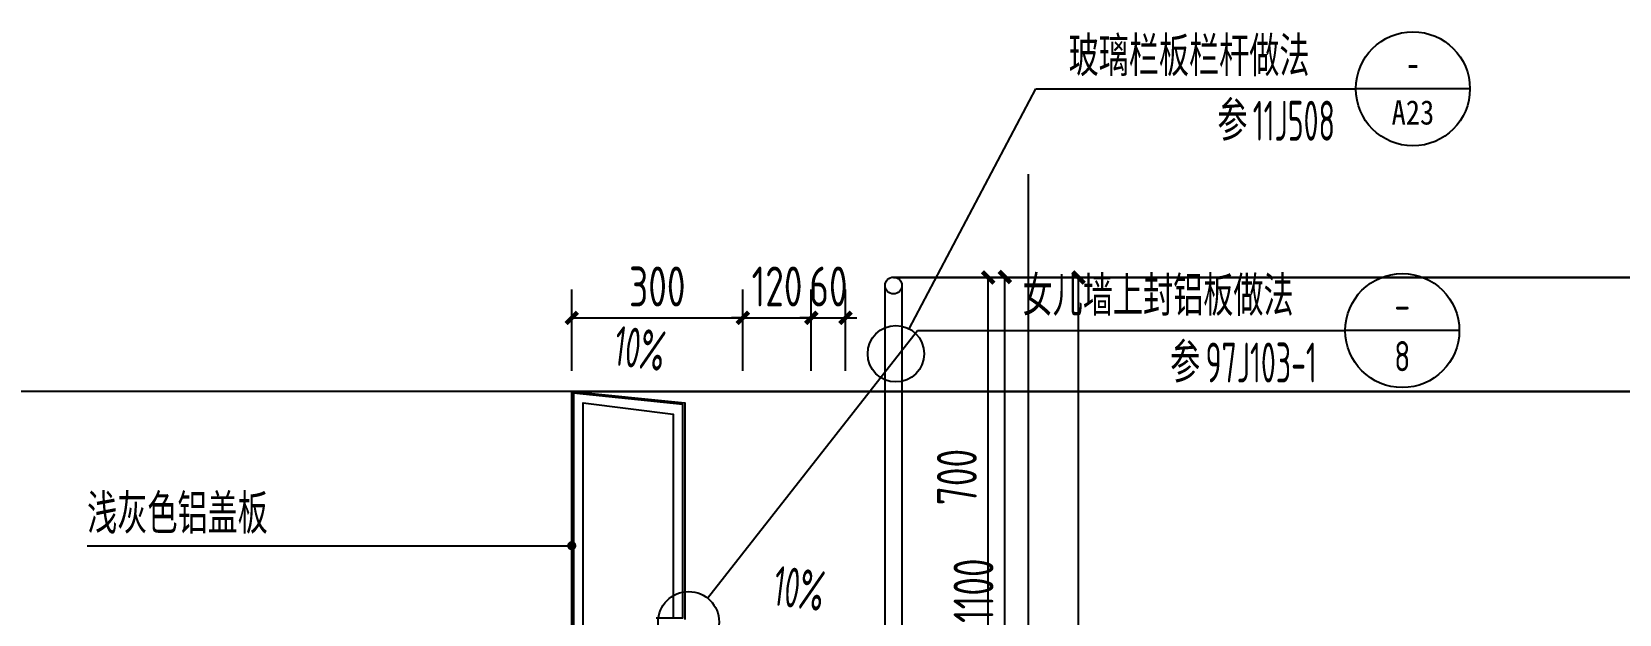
# Model space of a CAD drawing. Extents: x 198753 to 882193, y -399300 to 132460.
# Drawn here: x 374801 to 377585, y -64036 to -63014 of the extents above; entities that cross this region are included whole.
import ezdxf
from ezdxf.enums import TextEntityAlignment as Align

# ---------------------------------------------------------------- set-up
doc = ezdxf.new("R2010")
doc.units = 0
doc.header["$LTSCALE"] = 1000
doc.header["$MEASUREMENT"] = 0
doc.linetypes.add('DOTE', pattern=[2.42, 2, -0.2, 0.02, -0.2])
for name, color, linetype in [('00-图签', 7, 'Continuous'), ('01-标注_尺寸', 124, 'Continuous'), ('01-标注_符号', 200, 'Continuous'), ('02-TEXT_标注', 130, 'Continuous'), ('A-D-金属剖线', 200, 'Continuous'), ('A-D-金属看线', 205, 'Continuous'), ('A-E_栏杆', 232, 'Continuous'), ('A_AXIS-轴线', 36, 'DOTE'), ('钢龙骨', 173, 'Continuous')]:
    doc.layers.add(name, color=color, linetype=linetype)
doc.layers.add('04-不打印_辅助线', color=165, linetype='Continuous', plot=False)
doc.styles.add('_TCH_DIM', font='ROS1', dxfattribs={"width": 0.8, "bigfont": 'JD'})
doc.styles.add('_TCH_DIM_T3', font='ROS1', dxfattribs={"width": 0.8, "bigfont": 'JD'})
doc.styles.add('_TCH_LABEL', font='STXIHEI.TTF', dxfattribs={"width": 0.75})
doc.dimstyles.new('_TCH_ARCH&&20', dxfattribs={"dimtxt": 70, "dimasz": 20, "dimexe": 50, "dimexo": 60, "dimgap": 20, "dimtad": 1, "dimdec": 0, "dimzin": 0, "dimdsep": 46, "dimtxsty": '_TCH_DIM_T3', "dimblk": 'ARCHTICK', "dimcen": 0.09, "dimclrt": 4, "dimazin": 2, "dimtfac": 1, "dimtdec": 0, "dimtix": 1, "dimtmove": 2, "dimatfit": 3, "dimfxl": 0, "dimtolj": 1, "dimtzin": 0, "dimarcsym": 0})

# ---------------------------------------------------------------- blocks, each defined once
blk = doc.blocks.new('_ArchTick')
at = {"color": 0, "linetype": 'ByBlock', "const_width": 0.4}
blk.add_lwpolyline([(-0.5, -0.5), (0.5, 0.5)], dxfattribs=at)
blk = doc.blocks.new('*D2167')
at = {"layer": '01-标注_尺寸', "color": 0, "lineweight": -2, "transparency": 16777216}
for p, q in [((203.3, 940.8), (389.4, 940.8)), ((339.4, -159.2), (339.4, 940.8)), ((203.3, -159.2), (389.4, -159.2))]:
    blk.add_line(p, q, dxfattribs=at)
at = {"layer": 'Defpoints', "color": 0, "transparency": 16777216}
for p in [(143.3, 940.8), (339.4, 940.8), (143.3, -159.2)]:
    blk.add_point(p, dxfattribs=at)
at = {"layer": '01-标注_尺寸', "color": 0, "lineweight": -2, "transparency": 16777216, "xscale": 20, "yscale": 20, "zscale": 20}
for p, rotation in [((339.4, 940.8), 90), ((339.4, -159.2), 270)]:
    blk.add_blockref('_ArchTick', p, dxfattribs=dict(at, rotation=rotation))
at = {"layer": '01-标注_尺寸', "color": 4, "transparency": 16777216, "insert": (284.4, 390.8), "char_height": 70, "attachment_point": 5, "rotation": 90, "style": '_TCH_DIM_T3'}
blk.add_mtext('\\A1;1100', dxfattribs=at)
blk = doc.blocks.new('*D2119')
at = {"layer": '01-标注_尺寸', "color": 0, "lineweight": -2, "transparency": 16777216}
for p, q in [((-300, 486.4), (-300, 629)), ((0, 486.4), (0, 629)), ((-300, 579), (0, 579))]:
    blk.add_line(p, q, dxfattribs=at)
at = {"layer": 'Defpoints', "color": 0, "transparency": 16777216}
for p in [(0, 579), (-300, 426.4), (0, 426.4)]:
    blk.add_point(p, dxfattribs=at)
at = {"layer": '01-标注_尺寸', "color": 0, "lineweight": -2, "transparency": 16777216, "xscale": 20, "yscale": 20, "zscale": 20, "rotation": 180}
blk.add_blockref('_ArchTick', (-300, 579), dxfattribs=at)
at = {"layer": '01-标注_尺寸', "color": 0, "lineweight": -2, "transparency": 16777216, "xscale": 20, "yscale": 20, "zscale": 20}
blk.add_blockref('_ArchTick', (0, 579), dxfattribs=at)
at = {"layer": '01-标注_尺寸', "color": 4, "transparency": 16777216, "insert": (-150, 634), "char_height": 70, "attachment_point": 5, "style": '_TCH_DIM_T3'}
blk.add_mtext('\\A1;300', dxfattribs=at)
blk = doc.blocks.new('*D2120')
at = {"layer": '01-标注_尺寸', "color": 0, "lineweight": -2, "transparency": 16777216}
for p, q in [((0, 486.4), (0, 629)), ((120, 486.4), (120, 629)), ((0, 579), (-20, 579)), ((0, 579), (120, 579)), ((120, 579), (140, 579))]:
    blk.add_line(p, q, dxfattribs=at)
at = {"layer": 'Defpoints', "color": 0, "transparency": 16777216}
for p in [(120, 579), (0, 426.4), (120, 426.4)]:
    blk.add_point(p, dxfattribs=at)
at = {"layer": '01-标注_尺寸', "color": 0, "lineweight": -2, "transparency": 16777216, "xscale": 20, "yscale": 20, "zscale": 20}
blk.add_blockref('_ArchTick', (0, 579), dxfattribs=at)
at = {"layer": '01-标注_尺寸', "color": 0, "lineweight": -2, "transparency": 16777216, "xscale": 20, "yscale": 20, "zscale": 20, "rotation": 180}
blk.add_blockref('_ArchTick', (120, 579), dxfattribs=at)
at = {"layer": '01-标注_尺寸', "color": 4, "transparency": 16777216, "insert": (60, 634), "char_height": 70, "attachment_point": 5, "style": '_TCH_DIM_T3'}
blk.add_mtext('\\A1;120', dxfattribs=at)
blk = doc.blocks.new('*D2121')
at = {"layer": '01-标注_尺寸', "color": 0, "lineweight": -2, "transparency": 16777216}
for p, q in [((120, 486.4), (120, 629)), ((180, 486.4), (180, 629)), ((120, 579), (100, 579)), ((120, 579), (180, 579)), ((180, 579), (200, 579))]:
    blk.add_line(p, q, dxfattribs=at)
at = {"layer": 'Defpoints', "color": 0, "transparency": 16777216}
for p in [(180, 579), (120, 426.4), (180, 426.4)]:
    blk.add_point(p, dxfattribs=at)
at = {"layer": '01-标注_尺寸', "color": 0, "lineweight": -2, "transparency": 16777216, "xscale": 20, "yscale": 20, "zscale": 20}
blk.add_blockref('_ArchTick', (120, 579), dxfattribs=at)
at = {"layer": '01-标注_尺寸', "color": 0, "lineweight": -2, "transparency": 16777216, "xscale": 20, "yscale": 20, "zscale": 20, "rotation": 180}
blk.add_blockref('_ArchTick', (180, 579), dxfattribs=at)
at = {"layer": '01-标注_尺寸', "color": 4, "transparency": 16777216, "insert": (150, 634), "char_height": 70, "attachment_point": 5, "style": '_TCH_DIM_T3'}
blk.add_mtext('\\A1;60', dxfattribs=at)
blk = doc.blocks.new('*D1589')
at = {"layer": '01-标注_尺寸', "color": 0, "lineweight": -2, "transparency": 16777216}
for p, q in [((376342.8, -63445.1), (376528, -63445.1)), ((376478, -64144.9), (376478, -63445.1)), ((376342.8, -64144.9), (376528, -64144.9))]:
    blk.add_line(p, q, dxfattribs=at)
at = {"layer": 'Defpoints', "color": 0, "transparency": 16777216}
for p in [(376282.8, -63445.1), (376478, -63445.1), (376282.8, -64144.9)]:
    blk.add_point(p, dxfattribs=at)
at = {"layer": '01-标注_尺寸', "color": 0, "lineweight": -2, "transparency": 16777216, "xscale": 20, "yscale": 20, "zscale": 20}
for p, rotation in [((376478, -63445.1), 90), ((376478, -64144.9), 270)]:
    blk.add_blockref('_ArchTick', p, dxfattribs=dict(at, rotation=rotation))
at = {"layer": '01-标注_尺寸', "color": 4, "transparency": 16777216, "insert": (376423, -63795), "char_height": 70, "attachment_point": 5, "rotation": 90, "style": '_TCH_DIM_T3'}
blk.add_mtext('\\A1;700', dxfattribs=at)
blk = doc.blocks.new('*D1752')
at = {"layer": '01-标注_尺寸', "color": 0, "lineweight": -2, "transparency": 16777216}
for p, q in [((376556.6, -63445.1), (376686.4, -63445.1)), ((376636.4, -64944.9), (376636.4, -63445.1)), ((376556.6, -64944.9), (376686.4, -64944.9))]:
    blk.add_line(p, q, dxfattribs=at)
at = {"layer": 'Defpoints', "color": 0, "transparency": 16777216}
for p in [(376496.6, -63445.1), (376636.4, -63445.1), (376496.6, -64944.9)]:
    blk.add_point(p, dxfattribs=at)
at = {"layer": '01-标注_尺寸', "color": 0, "lineweight": -2, "transparency": 16777216, "xscale": 20, "yscale": 20, "zscale": 20}
for p, rotation in [((376636.4, -63445.1), 90), ((376636.4, -64944.9), 270)]:
    blk.add_blockref('_ArchTick', p, dxfattribs=dict(at, rotation=rotation))
at = {"layer": '01-标注_尺寸', "color": 4, "transparency": 16777216, "insert": (376581.4, -64195), "char_height": 70, "attachment_point": 5, "rotation": 90, "style": '_TCH_DIM_T3'}
blk.add_mtext('\\A1;1500', dxfattribs=at)
blk = doc.blocks.new('*U319')
at = {"layer": '01-标注_符号'}
for p, q in [((171.5, 850.1), (393.4, 1270.8)), ((393.4, 1270.8), (954.9, 1270.8)), ((1154.9, 1270.8), (954.9, 1270.8))]:
    blk.add_line(p, q, dxfattribs=at)
for centre, radius in [((1054.9, 1270.8), 100), ((148.4, 806.3), 49.5)]:
    blk.add_circle(centre, radius, dxfattribs=at)
at = {"layer": 'A-E_栏杆'}
blk.add_line((144.1, 940.8), (4615, 940.8), dxfattribs=at)
for points in [[(6.7, 165.3), (99.3, 165.3, 0.414214), (129.3, 195.3), (129.3, 926)], [(158.9, 925.9), (158.9, 194.7, -0.414214), (98.9, 134.7), (6.7, 134.7)]]:
    blk.add_lwpolyline(points, format="xyb", dxfattribs=at)
blk.add_circle((144.1, 926), 14.8, dxfattribs=at)
at = {"layer": '02-TEXT_标注', "style": '_TCH_DIM'}
for s, height, width, p in [('玻璃栏板栏杆做法', 69.46, 0.8, (451.2, 1292.9)), ('参', 69.5, 0.8, (712, 1179.8)), ('11J508', 70, 0.64, (774.1, 1179.8))]:
    blk.add_text(s, height=height, dxfattribs=dict(at, width=width)).set_placement(p)
at = {"layer": '02-TEXT_标注', "style": '_TCH_LABEL'}
for s, height, width, p, p2 in [('-', 53.2, 1.491848, (1041.7, 1289.2), (1068.1, 1289.2)), ('A23', 42.68, 0.94371, (1017.5, 1208.1), (1092.3, 1208.1))]:
    blk.add_text(s, height=height, dxfattribs=dict(at, width=width)).set_placement(p, p2, align=Align.FIT)
at = {"layer": '01-标注_尺寸'}
dim = blk.add_aligned_dim(p1=(143.3, -159.2), p2=(143.3, 940.8), distance=-196, dimstyle='_TCH_ARCH&&20', dxfattribs=at)
dim.commit()
dim.dimension.update_dxf_attribs({"geometry": '*D2167', "text_midpoint": (284.4, 390.8)})
blk = doc.blocks.new('*U172')
at = {"layer": '01-标注_符号'}
for p, q in [((-62.1, 87.7), (306.1, 556.7)), ((306.1, 556.7), (1056.4, 556.7)), ((1256.4, 556.7), (1056.4, 556.7))]:
    blk.add_line(p, q, dxfattribs=at)
for points in [[(-285.2, 482, 0, 0, 0), (-155.2, 465.9, 16, 0, 0), (-95.7, 458.5, 0, 0, 0)], [(-5.9, 61.2, 0, 0, 0), (124.1, 45.1, 16, 0, 0), (183.6, 37.7, 0, 0, 0)]]:
    blk.add_lwpolyline(points, format="xyseb", dxfattribs=at)
blk.add_lwpolyline([(-1149.7, 179.5), (-300, 179.5)], dxfattribs=at)
at = {"layer": '01-标注_符号', "const_width": 8}
blk.add_lwpolyline([(-304, 179.5, 1), (-296, 179.5, 1)], format="xyb", close=True, dxfattribs=at)
at = {"layer": '01-标注_符号'}
for centre, radius in [((1156.4, 556.7), 100), ((-95.1, 45.6), 53.5)]:
    blk.add_circle(centre, radius, dxfattribs=at)
at = {"layer": 'A-D-金属剖线'}
for points in [[(-300, 25.2), (-300, 450), (-102, 430), (-102, 50.2)], [(-152, 53.2), (-105, 53.2), (-105, 427), (-297, 447), (-297, 25.2), (-300, 25.2)], [(-280, 25), (-280, 430), (-122, 410), (-122, 53.2)]]:
    blk.add_lwpolyline(points, dxfattribs=at)
at = {"layer": 'A-D-金属看线'}
blk.add_line((-300, 450), (2484.2, 450), dxfattribs=at)
at = {"layer": '钢龙骨'}
blk.add_lwpolyline([(-102, 414.3), (-102, 50.2)], dxfattribs=at)
at = {"layer": '02-TEXT_标注', "style": '_TCH_DIM'}
for s, height, width, p in [('女儿墙上封铝板做法', 69.46, 0.8, (490.6, 582.5)), ('参', 69.5, 0.8, (749.3, 465.7)), ('97J103-1', 70, 0.64, (811.4, 465.7)), ('浅灰色铝盖板', 69.46, 0.8, (-1149.7, 200.5))]:
    blk.add_text(s, height=height, dxfattribs=dict(at, width=width)).set_placement(p)
for s, p, p2 in [('-', (1142.2, 575.1), (1170.5, 575.1)), ('8', (1142.2, 485.3), (1170.5, 485.3))]:
    blk.add_text(s, height=53, dxfattribs=at).set_placement(p, p2, align=Align.FIT)
at = {"layer": '02-TEXT_标注', "style": '_TCH_DIM', "width": 0.64}
for p in [(-228.6, 496.1), (50.7, 75.3)]:
    blk.add_text('10%', height=70, rotation=352.9353, dxfattribs=at).set_placement(p)
at = {"layer": '01-标注_尺寸'}
for p1, p2, picture, middle in [((-300, 426.4), (0, 426.4), '*D2119', (-150, 634)), ((0, 426.4), (120, 426.4), '*D2120', (60, 634)), ((120, 426.4), (180, 426.4), '*D2121', (150, 634))]:
    dim = blk.add_aligned_dim(p1=p1, p2=p2, distance=152.6, dimstyle='_TCH_ARCH&&20', dxfattribs=at)
    dim.commit()
    dim.dimension.update_dxf_attribs({"geometry": picture, "text_midpoint": middle})

msp = doc.modelspace()

# ---------------------------------------------------------------- linework, layer by layer
at = {"layer": '04-不打印_辅助线', "color": 251}
msp.add_line((418057.9, -63644.9), (342773.5, -63644.9), dxfattribs=at)
at = {"layer": 'A-E_栏杆'}
msp.add_line((376311.9, -63445.1), (378531.9, -63445.1), dxfattribs=at)
at = {"layer": 'A_AXIS-轴线', "ltscale": 0.4}
msp.add_line((376547.8, -63264), (376547.8, -78943.7), dxfattribs=at)

# ---------------------------------------------------------------- block references
msp.add_blockref('*U319', (376167.8, -64385.1))
at = {"layer": '00-图签'}
msp.add_blockref('*U172', (376047.7, -64094.9), dxfattribs=at)

# ---------------------------------------------------------------- dimensions: what is measured, and where the dimension line sits
at = {"layer": '01-标注_尺寸'}
for p1, p2, distance, picture, middle in [((376282.8, -64144.9), (376282.8, -63445.1), -195.2, '*D1589', (376423, -63795)), ((376496.6, -64944.9), (376496.6, -63445.1), -139.7, '*D1752', (376581.4, -64195))]:
    dim = msp.add_aligned_dim(p1=p1, p2=p2, distance=distance, dimstyle='_TCH_ARCH&&20', dxfattribs=at)
    dim.commit()
    dim.dimension.update_dxf_attribs({"geometry": picture, "text_midpoint": middle})

doc.saveas('drawing.dxf')
